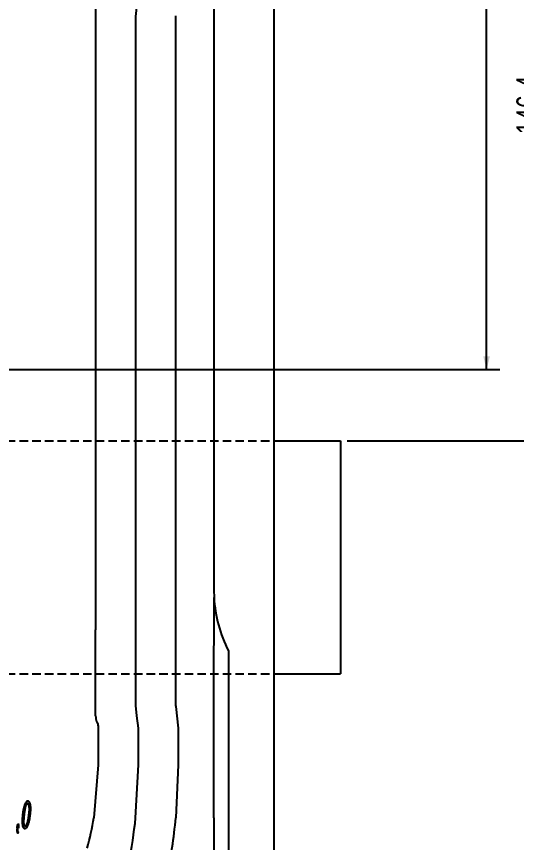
# Model space of a CAD drawing. Header units: millimetres. Extents: x 8 to 832, y 8 to 586.
# Drawn here: x 670.7 to 745.7, y 183.3 to 307 of the extents above; entities that cross this region are included whole.
import ezdxf

# ---------------------------------------------------------------- set-up
doc = ezdxf.new("R2010")
doc.units = ezdxf.units.MM
doc.linetypes.add('HIDDEN', pattern=[1.905, 1.27, -0.635])
doc.layers.add('DIMENSIONS', color=2, linetype='Continuous')
doc.layers.add('HIDDEN', color=3, linetype='HIDDEN')
doc.layers.add('OUTLINE', color=7, linetype='Continuous', lineweight=25)
doc.styles.add('SLDTEXTSTYLE0', font='TXT', dxfattribs={"width": 0.75})
doc.dimstyles.new('SLDDIMSTYLE0', dxfattribs={"dimtxt": 3.5, "dimasz": 2, "dimexe": 0, "dimexo": 0.0625, "dimgap": 0.875, "dimtad": 1, "dimrnd": 1e-09, "dimzin": 12, "dimdsep": 46, "dimtxsty": 'SLDTEXTSTYLE0', "dimsah": 1, "dimcen": 0.09, "dimadec": 0, "dimazin": 3, "dimtfac": 1, "dimtofl": 0, "dimtmove": 0, "dimatfit": 3, "dimfxl": 0, "dimfrac": 2, "dimtolj": 1, "dimtzin": 12, "dimarcsym": 0})

# ---------------------------------------------------------------- blocks, each defined once
blk = doc.blocks.new('_D_5')
at = {"layer": 'DIMENSIONS'}
for p, q in [((716.11, 323.11), (762.87, 323.11)), ((760.87, 132.01), (760.87, 323.11)), ((710.27, 132.01), (762.87, 132.01))]:
    blk.add_line(p, q, dxfattribs=at)
for points in [[(760.87, 323.11), (760.37, 321.11), (761.37, 321.11)], [(760.87, 132.01), (761.37, 134.01), (760.37, 134.01)]]:
    blk.add_solid(points, dxfattribs=at)
at = {"layer": 'DIMENSIONS', "char_height": 3.5, "attachment_point": 1, "rotation": 90, "style": 'SLDTEXTSTYLE0'}
for s, insert in [('max 303', (750.8, 218.53)), ('191,11', (756.35, 220.45))]:
    blk.add_mtext(s, dxfattribs=dict(at, insert=insert))
blk = doc.blocks.new('_D_6')
at = {"layer": 'DIMENSIONS'}
for p, q in [((720.25, 389.81), (752.15, 389.81)), ((750.15, 389.81), (750.15, 243.41)), ((720.25, 243.41), (752.15, 243.41))]:
    blk.add_line(p, q, dxfattribs=at)
for points in [[(750.15, 389.81), (749.65, 387.81), (750.65, 387.81)], [(750.15, 243.41), (750.65, 245.41), (749.65, 245.41)]]:
    blk.add_solid(points, dxfattribs=at)
at = {"layer": 'DIMENSIONS', "insert": (745.64, 289.35), "char_height": 3.5, "attachment_point": 1, "rotation": 90, "style": 'SLDTEXTSTYLE0'}
blk.add_mtext('146,4', dxfattribs=at)
blk = doc.blocks.new('_D_7')
at = {"layer": 'DIMENSIONS'}
for p, q in [((710.25, 389.81), (743.17, 389.81)), ((741.17, 254.11), (741.17, 389.81)), ((648.27, 254.11), (743.17, 254.11))]:
    blk.add_line(p, q, dxfattribs=at)
for points in [[(741.17, 389.81), (740.67, 387.81), (741.67, 387.81)], [(741.17, 254.11), (741.67, 256.11), (740.67, 256.11)]]:
    blk.add_solid(points, dxfattribs=at)
at = {"layer": 'DIMENSIONS', "insert": (736.66, 316.14), "char_height": 3.5, "attachment_point": 1, "rotation": 90, "style": 'SLDTEXTSTYLE0'}
blk.add_mtext('135,7', dxfattribs=at)

msp = doc.modelspace()

# ---------------------------------------------------------------- linework, layer by layer
at = {"layer": 'HIDDEN'}
for p, q in [((457.772, 243.412), (709.247, 243.412)), ((457.772, 208.512), (709.247, 208.512))]:
    msp.add_line(p, q, dxfattribs=at)
at = {"layer": 'OUTLINE'}
for p, q in [((709.247, 408.812), (709.247, 152.006)), ((700.272, 339.724), (700.272, 221.043)), ((688.583, 307.003), (688.731, 308.377)), ((709.247, 243.412), (719.247, 243.412)), ((709.247, 243.412), (709.247, 208.512)), ((719.247, 243.412), (719.247, 208.512)), ((700.272, 221.043), (700.301, 219.977)), ((682.547, 202.228), (682.547, 212.906)), ((702.456, 211.956), (702.456, 152.006)), ((709.247, 208.512), (719.247, 208.512)), ((688.739, 202.249), (688.559, 203.77)), ((694.536, 203.77), (694.55, 203.65)), ((694.55, 203.65), (694.938, 200.406)), ((688.957, 200.406), (688.739, 202.249)), ((682.947, 200.406), (682.947, 194.906)), ((682.947, 194.906), (682.284, 186.956)), ((688.541, 186.956), (688.953, 194.906)), ((694.942, 194.906), (694.57, 186.956)), ((672.446, 189.458), (672.374, 189.458)), ((672.005, 189.035), (671.934, 189.035)), ((672.349, 189.042), (672.421, 189.042)), ((700.272, 186.956), (700.272, 151.956)), ((671.065, 185.977), (670.848, 185.977)), ((671.968, 185.769), (672.04, 185.769)), ((670.881, 185.406), (670.988, 185.406)), ((671.989, 185.354), (671.916, 185.354))]:
    msp.add_line(p, q, dxfattribs=at)
at = {"layer": 'OUTLINE', "flags": 128}
msp.add_lwpolyline([(682.547, 212.906), (682.547, 213.506), (682.547, 214.107), (682.547, 215.106)], dxfattribs=at)
at = {"layer": 'OUTLINE'}
for centre, radius, start, end in [((720.272, 221.043), 20, 183.05669, 207.02493), ((634.947, 194.906), 48, 344.90521, 350.46646), ((610.979, 194.906), 77.968, 349.07817, 354.14768), ((610.979, 194.906), 83.968, 348.42458, 354.56717), ((602.946, 194.675), 68.457, 352.22799, 352.70014), ((603.307, 194.617), 68.16, 352.24347, 352.71767), ((603.01, 194.778), 68.622, 352.1501, 352.63145)]:
    msp.add_arc(centre, radius, start, end, dxfattribs=at)
for centre, ratio, start_param, end_param in [((-8582.545, 285.384), 0.2679492, 4.7100302, 4.7130138), ((9965.639, 285.384), 0.2679492, 1.5701715, 1.5731551), ((-11893.166, 285.384), 0.3639702, 4.7095443, 4.7104986), ((-8582.145, 285.384), 0.2679492, 4.709774, 4.709933), ((9966.039, 285.384), 0.2679492, 1.5732523, 1.5734113)]:
    msp.add_ellipse(centre, major_axis=(0, 34600.326), ratio=ratio, start_param=start_param, end_param=end_param, dxfattribs=at)
for points, knots in [([(682.547, 308.223), (682.547, 284.706), (682.547, 253.667), (682.547, 222.628), (682.547, 215.106)], [0, 0, 0, 0, 0.7576479, 1, 1, 1, 1]), ([(694.524, 307.117), (694.52, 307.094), (694.513, 307.056), (694.512, 307.018), (694.512, 307.003)], [0, 0, 0, 0, 0.5984668, 1, 1, 1, 1]), ([(682.547, 202.228), (682.572, 201.945), (682.603, 201.583), (682.746, 201.253), (682.777, 201.18)], [0, 0, 0, 0, 0.77983105, 1, 1, 1, 1]), ([(682.777, 201.18), (682.785, 201.164), (682.877, 200.958), (682.941, 200.693), (682.947, 200.446), (682.947, 200.406)], [0, 0, 0, 0, 0.0690401, 0.8488402, 1, 1, 1, 1]), ([(672.374, 189.458), (672.328, 189.452), (672.232, 189.439), (672.088, 189.315), (671.994, 189.166), (671.947, 189.063), (671.934, 189.035)], [0, 0, 0, 0, 0.25755733, 0.53262185, 0.87659704, 1, 1, 1, 1]), ([(672.446, 189.458), (672.4, 189.452), (672.304, 189.439), (672.158, 189.315), (672.065, 189.165), (672.017, 189.063), (672.005, 189.035)], [0, 0, 0, 0, 0.2570856, 0.5333292, 0.8772386, 1, 1, 1, 1]), ([(672.748, 187.404), (672.769, 187.625), (672.811, 188.051), (672.811, 188.629), (672.751, 189.049), (672.65, 189.292), (672.544, 189.416), (672.444, 189.453), (672.387, 189.457), (672.374, 189.458)], [0, 0, 0, 0, 0.2752329, 0.5320909, 0.7256513, 0.8188899, 0.8983613, 0.9782809, 1, 1, 1, 1]), ([(671.934, 189.035), (671.855, 188.791), (671.73, 188.404), (671.647, 187.85), (671.612, 187.553), (671.594, 187.404)], [0, 0, 0, 0, 0.46156728, 0.73009315, 1, 1, 1, 1]), ([(672.005, 189.035), (671.926, 188.792), (671.801, 188.405), (671.717, 187.851), (671.682, 187.553), (671.664, 187.404)], [0, 0, 0, 0, 0.4602008, 0.7293952, 1, 1, 1, 1]), ([(672.349, 189.042), (672.325, 189.039), (672.272, 189.033), (672.187, 188.965), (672.081, 188.811), (671.957, 188.479), (671.878, 187.986), (671.831, 187.6), (671.808, 187.406)], [0, 0, 0, 0, 0.0534354, 0.11848768, 0.204362, 0.37432667, 0.68412663, 1, 1, 1, 1]), ([(672.542, 187.406), (672.558, 187.561), (672.59, 187.871), (672.614, 188.336), (672.591, 188.696), (672.514, 188.912), (672.454, 189.004), (672.392, 189.039), (672.359, 189.041), (672.349, 189.042)], [0, 0, 0, 0, 0.2539138, 0.508024, 0.7644068, 0.8435593, 0.9235097, 0.9780253, 1, 1, 1, 1]), ([(672.615, 187.406), (672.631, 187.561), (672.663, 187.871), (672.687, 188.336), (672.663, 188.697), (672.586, 188.913), (672.526, 189.005), (672.463, 189.039), (672.43, 189.041), (672.421, 189.042)], [0, 0, 0, 0, 0.2539784, 0.5081695, 0.7646372, 0.8438169, 0.9237951, 0.9785394, 1, 1, 1, 1]), ([(671.594, 187.404), (671.572, 187.179), (671.53, 186.748), (671.518, 186.168), (671.565, 185.752), (671.658, 185.507), (671.768, 185.375), (671.868, 185.361), (671.916, 185.354)], [0, 0, 0, 0, 0.2804992, 0.5391595, 0.732899, 0.8233089, 0.9147265, 1, 1, 1, 1]), ([(671.664, 187.404), (671.642, 187.179), (671.6, 186.748), (671.589, 186.168), (671.636, 185.752), (671.729, 185.507), (671.84, 185.375), (671.94, 185.361), (671.989, 185.354)], [0, 0, 0, 0, 0.2802659, 0.5381555, 0.7327563, 0.8230827, 0.9143991, 1, 1, 1, 1]), ([(671.808, 187.406), (671.788, 187.209), (671.751, 186.85), (671.725, 186.384), (671.754, 186.071), (671.809, 185.897), (671.863, 185.813), (671.918, 185.773), (671.954, 185.77), (671.968, 185.769)], [0, 0, 0, 0, 0.3219426, 0.5855988, 0.7646833, 0.8522684, 0.918409, 0.9666125, 1, 1, 1, 1]), ([(671.916, 185.354), (671.961, 185.36), (672.05, 185.372), (672.195, 185.492), (672.361, 185.729), (672.515, 186.112), (672.654, 186.693), (672.712, 187.132), (672.748, 187.404)], [0, 0, 0, 0, 0.0760035, 0.1525286, 0.2628518, 0.4517343, 0.6592456, 1, 1, 1, 1]), ([(671.968, 185.769), (671.992, 185.772), (672.041, 185.779), (672.125, 185.842), (672.231, 185.987), (672.359, 186.285), (672.461, 186.781), (672.512, 187.176), (672.542, 187.406)], [0, 0, 0, 0, 0.05257234, 0.11012342, 0.19423258, 0.35794866, 0.6273439, 1, 1, 1, 1]), ([(672.04, 185.769), (672.064, 185.772), (672.114, 185.779), (672.198, 185.842), (672.304, 185.987), (672.432, 186.284), (672.534, 186.78), (672.585, 187.175), (672.615, 187.406)], [0, 0, 0, 0, 0.05254395, 0.11037672, 0.19462397, 0.35813788, 0.62628955, 1, 1, 1, 1]), ([(670.774, 185.418), (670.764, 185.34), (670.742, 185.156), (670.746, 184.9), (670.806, 184.714), (670.86, 184.647), (670.876, 184.626)], [0, 0, 0, 0, 0.2665648, 0.6300491, 0.8849193, 1, 1, 1, 1]), ([(670.843, 185.418), (670.833, 185.34), (670.811, 185.156), (670.818, 184.903), (670.864, 184.737), (670.901, 184.688), (670.903, 184.686)], [0, 0, 0, 0, 0.29770467, 0.70301326, 0.98783626, 1, 1, 1, 1]), ([(670.968, 184.833), (670.946, 184.86), (670.899, 184.914), (670.858, 185.066), (670.862, 185.237), (670.875, 185.361), (670.881, 185.406)], [0, 0, 0, 0, 0.2044071, 0.4216817, 0.7898072, 1, 1, 1, 1]), ([(670.876, 184.626), (670.892, 184.661), (670.915, 184.713), (670.945, 184.782), (670.961, 184.816), (670.968, 184.833)], [0, 0, 0, 0, 0.500025, 0.7500373, 1, 1, 1, 1])]:
    msp.add_open_spline(points, degree=3, knots=knots, dxfattribs=at)

# ---------------------------------------------------------------- dimensions: what is measured, and where the dimension line sits
at = {"layer": 'DIMENSIONS'}
dim = msp.add_linear_dim(base=(741.172, 389.812), p1=(647.272, 254.112), p2=(709.247, 389.812), angle=90, dimstyle='SLDDIMSTYLE0', dxfattribs=at)
dim.commit()
dim.dimension.update_dxf_attribs({"geometry": '_D_7', "text_midpoint": (741.172, 321.962), "dimtype": 160})
for base, p1, p2, text, picture, middle in [((750.147, 243.412), (719.247, 389.812), (719.247, 243.412), '<> ', '_D_6', (750.147, 295.811)), ((760.866, 323.112), (709.272, 132.006), (715.108, 323.112), 'max 303\\P<>', '_D_5', (760.866, 227.559))]:
    dim = msp.add_linear_dim(base=base, p1=p1, p2=p2, angle=90, text=text, dimstyle='SLDDIMSTYLE0', dxfattribs=at)
    dim.commit()
    dim.dimension.update_dxf_attribs({"geometry": picture, "text_midpoint": middle, "dimtype": 160})

doc.saveas('drawing.dxf')
